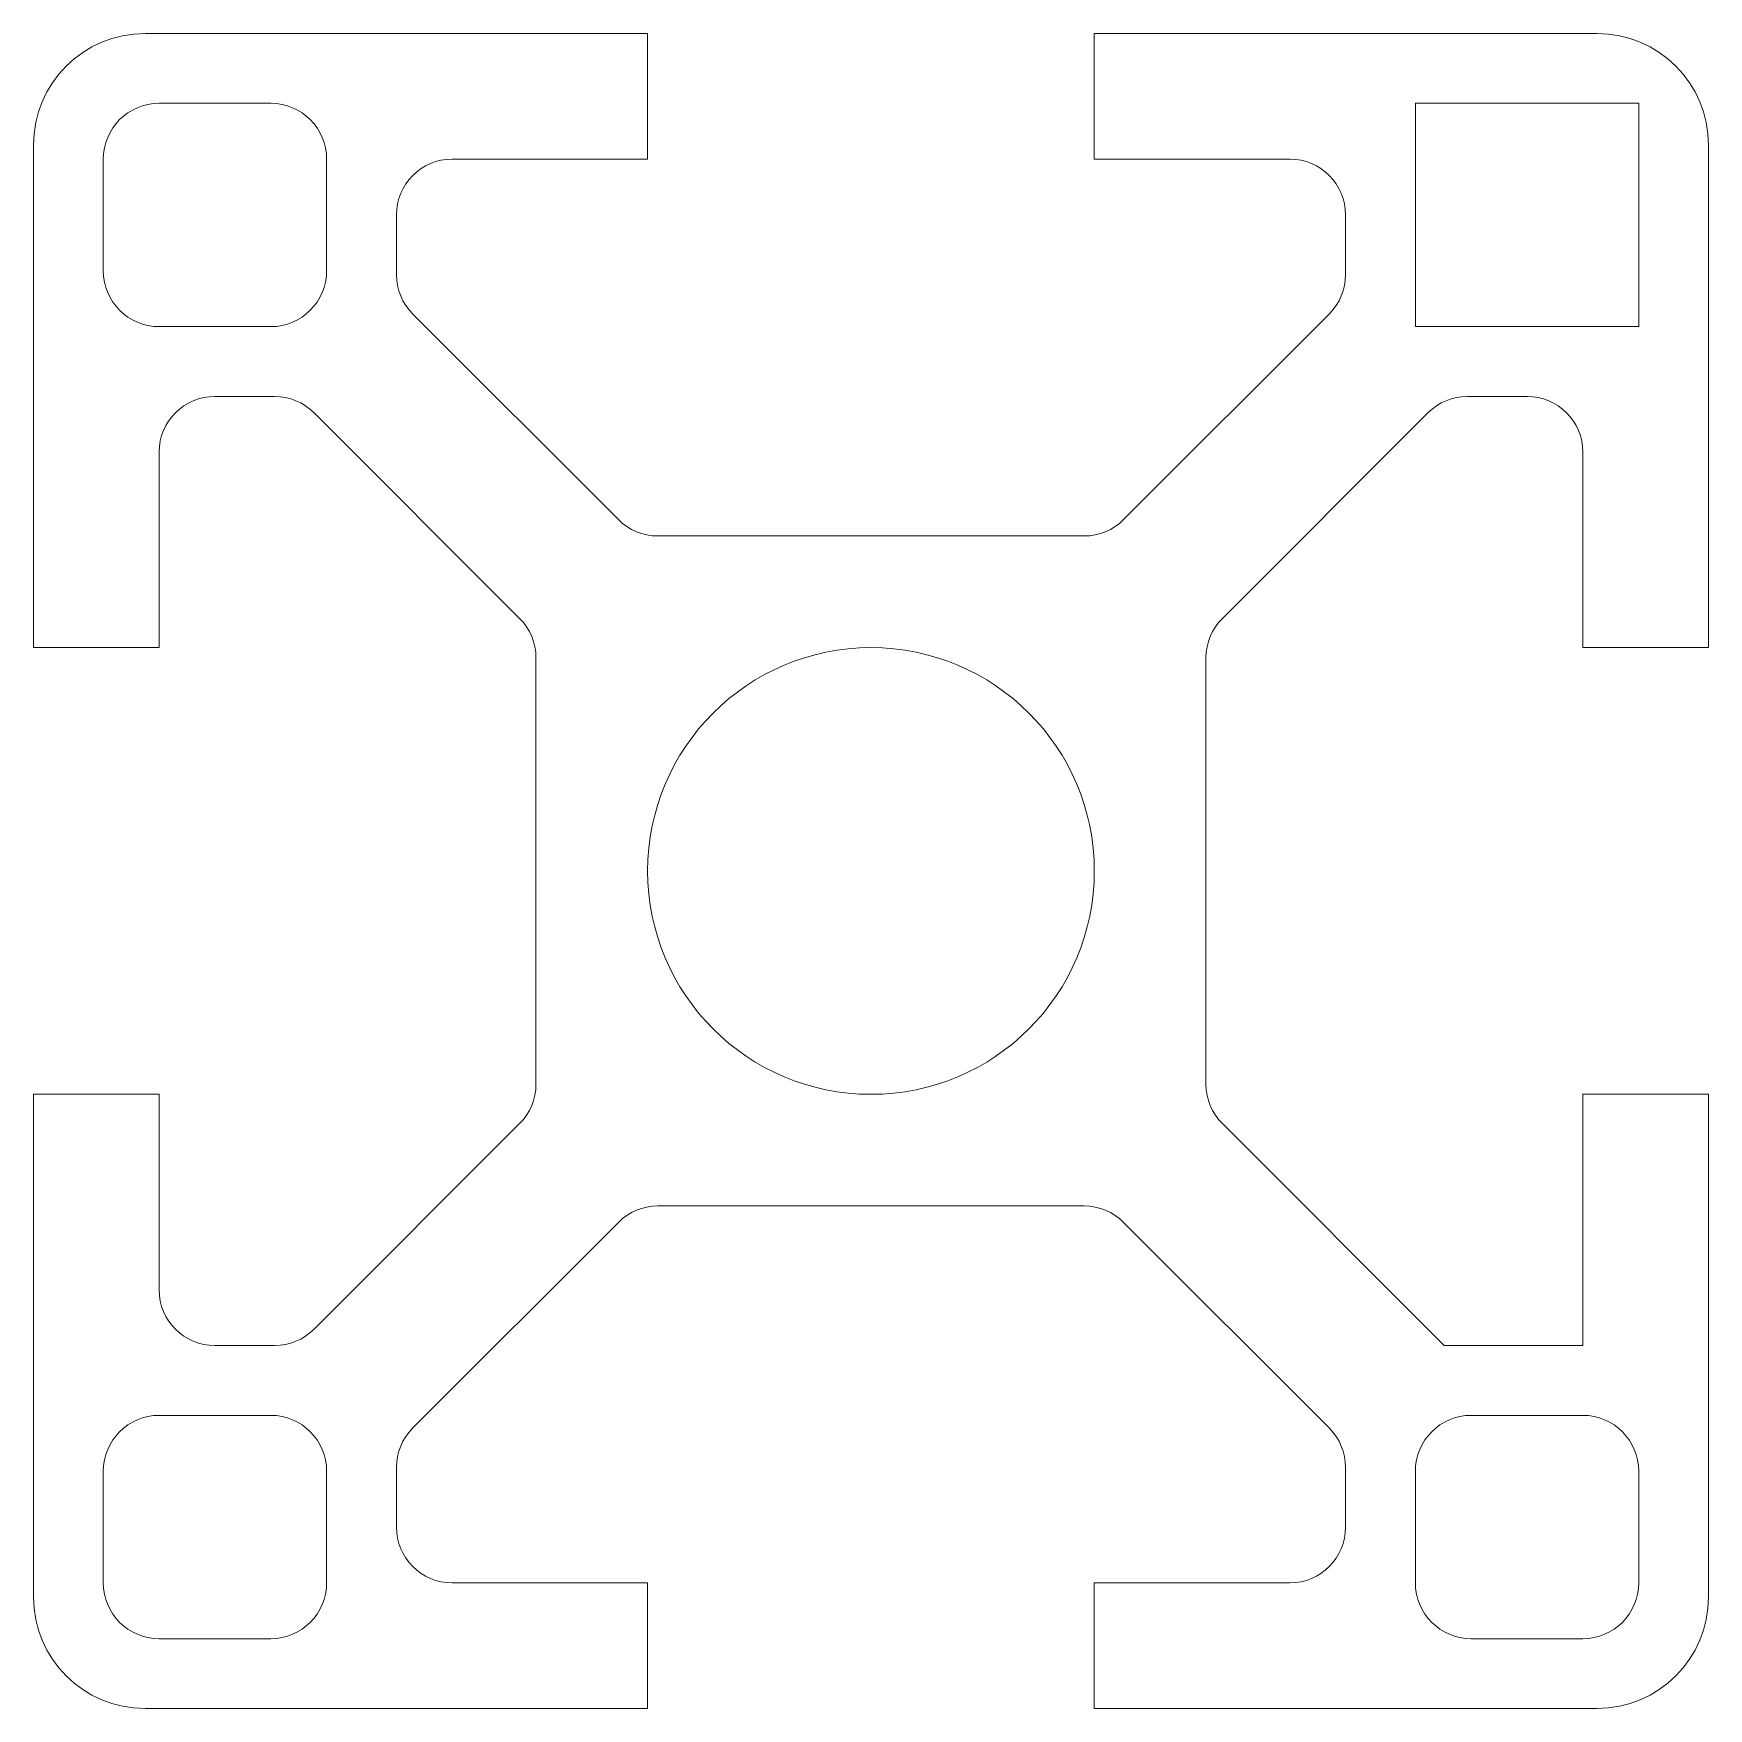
# Model space of a CAD drawing. Header units: millimetres. Extents: x -15 to 15, y -15 to 15.
import ezdxf

# ---------------------------------------------------------------- set-up
doc = ezdxf.new("R2010")
doc.units = ezdxf.units.MM

msp = doc.modelspace()

# ---------------------------------------------------------------- linework, layer by layer
at = {"color": 7, "linetype": 'Continuous', "lineweight": 15}
for p, q in [((-4, 15), (-13, 15)), ((-4, 12.75), (-4, 15)), ((13, 15), (4, 15)), ((4, 15), (4, 12.75)), ((-10.75, 13.75), (-12.75, 13.75)), ((9.75, 13.75), (9.75, 9.75)), ((13.75, 13.75), (9.75, 13.75)), ((13.75, 9.75), (13.75, 13.75)), ((-15, 13), (-15, 4)), ((15, 4), (15, 13)), ((-13.75, 12.75), (-13.75, 10.75)), ((-9.75, 10.75), (-9.75, 12.75)), ((-7.5, 12.75), (-4, 12.75)), ((4, 12.75), (7.5, 12.75)), ((-8.5, 10.682), (-8.5, 11.75)), ((8.5, 11.75), (8.5, 10.682)), ((-4.525, 6.293), (-8.207, 9.975)), ((8.207, 9.975), (4.525, 6.293)), ((-12.75, 9.75), (-10.75, 9.75)), ((9.75, 9.75), (13.75, 9.75)), ((-11.75, 8.5), (-10.682, 8.5)), ((10.682, 8.5), (11.75, 8.5)), ((-9.975, 8.207), (-6.293, 4.525)), ((6.293, 4.525), (9.975, 8.207)), ((-12.75, 4), (-12.75, 7.5)), ((12.75, 7.5), (12.75, 4)), ((3.818, 6), (-3.818, 6)), ((-15, 4), (-12.75, 4)), ((12.75, 4), (15, 4)), ((-6, 3.818), (-6, -3.818)), ((6, -3.818), (6, 3.818)), ((-15, -4), (-15, -13)), ((-12.75, -4), (-15, -4)), ((-12.75, -7.5), (-12.75, -4)), ((15, -4), (12.75, -4)), ((12.75, -4), (12.75, -8.5)), ((15, -13), (15, -4)), ((-6.293, -4.525), (-9.975, -8.207)), ((10.268, -8.5), (6.293, -4.525)), ((-3.818, -6), (3.818, -6)), ((-8.207, -9.975), (-4.525, -6.293)), ((4.525, -6.293), (8.207, -9.975)), ((-10.682, -8.5), (-11.75, -8.5)), ((12.75, -8.5), (10.268, -8.5)), ((-10.75, -9.75), (-12.75, -9.75)), ((12.75, -9.75), (10.75, -9.75)), ((-13.75, -10.75), (-13.75, -12.75)), ((-9.75, -12.75), (-9.75, -10.75)), ((-8.5, -11.75), (-8.5, -10.682)), ((8.5, -10.682), (8.5, -11.75)), ((9.75, -10.75), (9.75, -12.75)), ((13.75, -12.75), (13.75, -10.75)), ((-4, -12.75), (-7.5, -12.75)), ((-4, -15), (-4, -12.75)), ((7.5, -12.75), (4, -12.75)), ((4, -12.75), (4, -15)), ((-12.75, -13.75), (-10.75, -13.75)), ((10.75, -13.75), (12.75, -13.75)), ((-13, -15), (-4, -15)), ((4, -15), (13, -15))]:
    msp.add_line(p, q, dxfattribs=at)
msp.add_circle((0, 0), 4, dxfattribs=at)
for centre, radius, start, end in [((-13, 13), 2, 90, 180), ((13, 13), 2, 0, 90), ((-12.75, 12.75), 1, 90, 180), ((-10.75, 12.75), 1, 0, 90), ((-7.5, 11.75), 1, 90, 180), ((7.5, 11.75), 1, 0, 90), ((-12.75, 10.75), 1, 180, 270), ((-10.75, 10.75), 1, 270, 0), ((-7.5, 10.682), 1, 180, 225), ((7.5, 10.682), 1, 315, 0), ((-11.75, 7.5), 1, 90, 180), ((-10.682, 7.5), 1, 45, 90), ((10.682, 7.5), 1, 90, 135), ((11.75, 7.5), 1, 0, 90), ((-3.818, 7), 1, 225, 270), ((3.818, 7), 1, 270, 315), ((-7, 3.818), 1, 0, 45), ((7, 3.818), 1, 135, 180), ((-7, -3.818), 1, 315, 0), ((7, -3.818), 1, 180, 225), ((-3.818, -7), 1, 90, 135), ((3.818, -7), 1, 45, 90), ((-11.75, -7.5), 1, 180, 270), ((-10.682, -7.5), 1, 270, 315), ((-12.75, -10.75), 1, 90, 180), ((-10.75, -10.75), 1, 0, 90), ((10.75, -10.75), 1, 90, 180), ((12.75, -10.75), 1, 0, 90), ((-7.5, -10.682), 1, 135, 180), ((7.5, -10.682), 1, 0, 45), ((-7.5, -11.75), 1, 180, 270), ((7.5, -11.75), 1, 270, 0), ((-12.75, -12.75), 1, 180, 270), ((-10.75, -12.75), 1, 270, 0), ((10.75, -12.75), 1, 180, 270), ((12.75, -12.75), 1, 270, 0), ((-13, -13), 2, 180, 270), ((13, -13), 2, 270, 0)]:
    msp.add_arc(centre, radius, start, end, dxfattribs=at)

doc.saveas('drawing.dxf')
